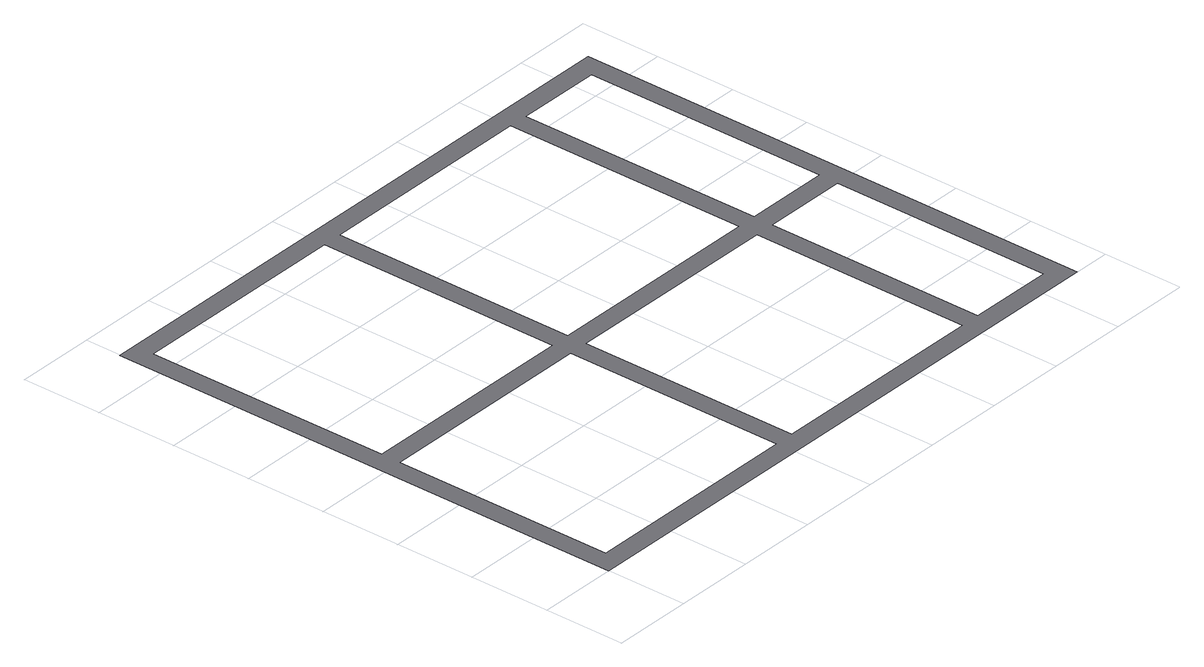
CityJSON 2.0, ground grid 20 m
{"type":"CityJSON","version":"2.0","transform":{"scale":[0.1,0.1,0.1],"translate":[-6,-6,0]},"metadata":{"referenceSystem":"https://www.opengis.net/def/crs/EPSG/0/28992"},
"CityObjects":{
"road1":{"type":"Road","geometry":[{"type":"MultiSurface","lod":"1","boundaries":[[[0,1,2,3],[4,5,6,7],[8,9,10,11],[12,13,14,15],[16,17,18,19],[20,21,22,23],[24,25,26,27]]]}]}
},
"vertices":[
[1510,0,0],[1510,1310,0],[0,1310,0],[0,0,0],[50,600,0],[600,600,0],[600,50,0],[50,50,0],[50,1260,0],[600,1260,0],[600,650,0],[50,650,0],[650,600,0],[1200,600,0],[1200,50,0],[650,50,0],[650,1260,0],[1200,1260,0],[1200,650,0],[650,650,0],[1250,600,0],[1460,600,0],[1460,50,0],[1250,50,0],[1250,1260,0],[1460,1260,0],[1460,650,0],[1250,650,0]
]}
